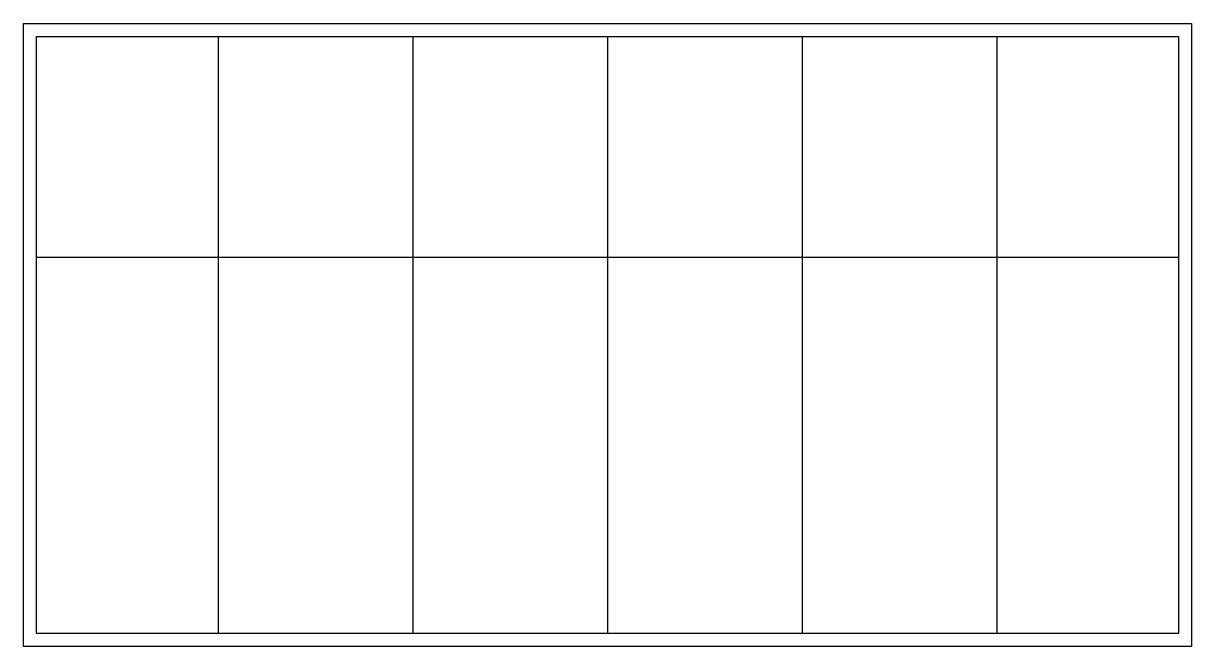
# Model space of a CAD drawing. Extents: x 5412679 to 5683609, y 301830 to 763830.
# Drawn here: x 5655014 to 5659514, y 330121 to 332521 of the extents above; entities that cross this region are included whole.
import ezdxf

# ---------------------------------------------------------------- set-up
doc = ezdxf.new("R2010")
doc.units = 0
doc.header["$LTSCALE"] = 1000
doc.header["$MEASUREMENT"] = 0
doc.layers.add('玻璃', color=155, linetype='Continuous')

msp = doc.modelspace()

# ---------------------------------------------------------------- linework, layer by layer
at = {"linetype": 'ByBlock'}
msp.add_lwpolyline([(5655014.5, 332521.4), (5659514.5, 332521.4), (5659514.5, 330121.4), (5655014.5, 330121.4)], close=True, dxfattribs=at)
at = {"layer": '玻璃', "linetype": 'ByBlock'}
for p, q in [((5655764.5, 332471.4), (5655764.5, 330171.4)), ((5656514.5, 332471.4), (5656514.5, 330171.4)), ((5657264.5, 332471.4), (5657264.5, 330171.4)), ((5658014.5, 332471.4), (5658014.5, 330171.4)), ((5658764.5, 332471.4), (5658764.5, 330171.4)), ((5655064.5, 331621.4), (5659464.5, 331621.4))]:
    msp.add_line(p, q, dxfattribs=at)
for points in [[(5655014.5, 332521.4), (5659514.5, 332521.4), (5659514.5, 330121.4), (5655014.5, 330121.4)], [(5655064.5, 332471.4), (5659464.5, 332471.4), (5659464.5, 330171.4), (5655064.5, 330171.4)]]:
    msp.add_lwpolyline(points, close=True, dxfattribs=at)

doc.saveas('drawing.dxf')
